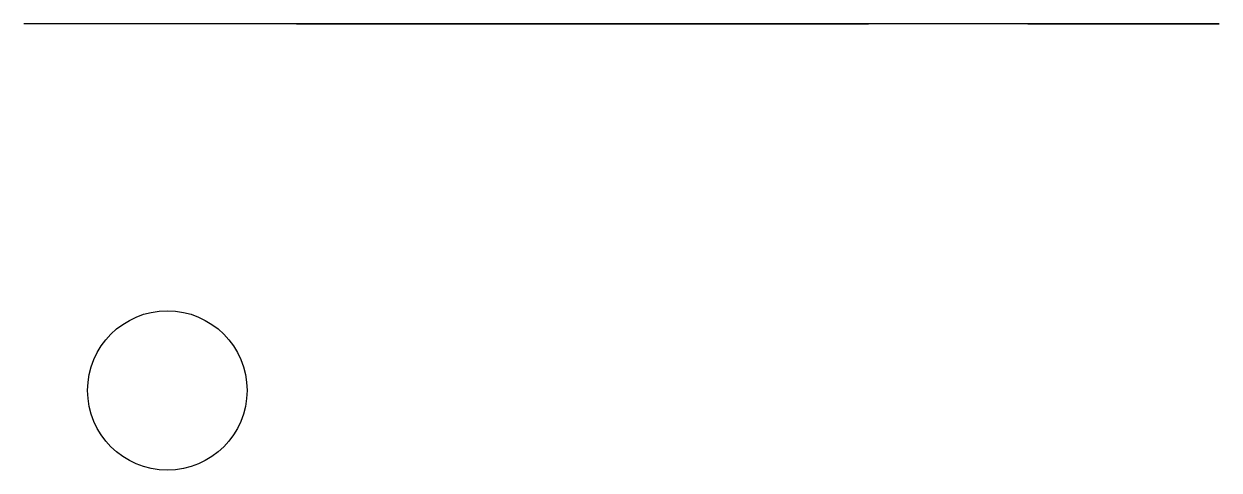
# Model space of a CAD drawing. Header units: millimetres. Extents: x 70.1 to 145.1, y -28 to 0.
import ezdxf

# ---------------------------------------------------------------- set-up
doc = ezdxf.new("R2010")
doc.units = ezdxf.units.MM

msp = doc.modelspace()

# ---------------------------------------------------------------- linework, layer by layer
at = {"extrusion": (0, -1, 0)}
for p, q in [((70.068, 0, 104.431), (70.068, 0, 98.431)), ((92.223, 0, 98.431), (70.068, 0, 98.431)), ((92.223, 0, 94.431), (70.068, 0, 94.431)), ((88.943, 0, 104.431), (70.068, 0, 104.431)), ((88.943, 0, 88.431), (70.068, 0, 88.431)), ((70.068, 0, 94.431), (70.068, 0, 88.431)), ((140.401, 0, 89.831), (111.068, 0, 79.46)), ((140.401, 0, 103.031), (111.068, 0, 113.402)), ((126.068, 0, 108.098), (126.068, 0, 84.764))]:
    msp.add_line(p, q, dxfattribs=at)
msp.add_circle((138.068, 96.431), 5, dxfattribs=at)
msp.add_circle((79.068, -23, 104.431), 5)
for centre, radius, start, end in [((105.068, 96.431), 18, 186.37937, 173.62063), ((105.068, 96.431), 13, 188.84988, 171.15012), ((138.068, 96.431), 7, 289.47122, 70.52878)]:
    msp.add_arc(centre, radius, start, end, dxfattribs=at)

doc.saveas('drawing.dxf')
